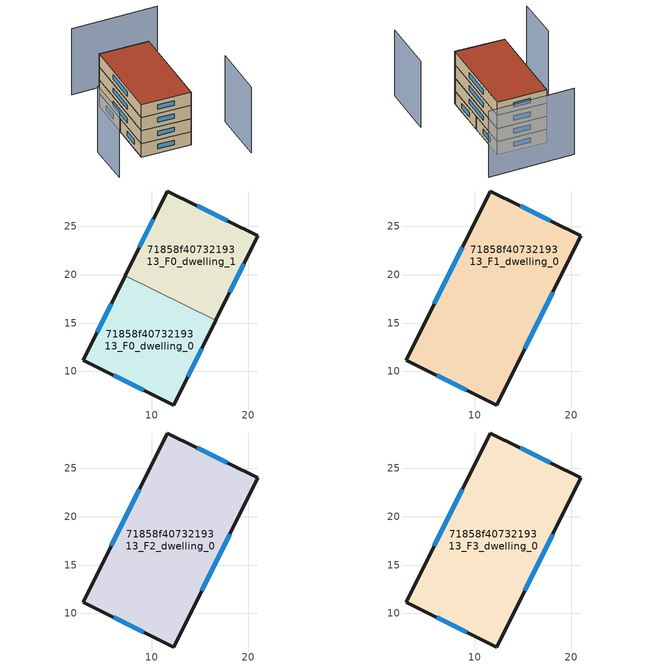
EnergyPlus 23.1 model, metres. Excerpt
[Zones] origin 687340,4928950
71858f4073219313_F0_dwelling_0
 floor ground (EU_floor_Construction): 12.29,6.53 16.62,15.29 7.28,19.9 2.95,11.14 z0
 wall outside (EU_wall_Construction): 16.62,15.29 12.29,6.53 2.95,11.14 7.28,19.9 z0:3
 wall to 71858f4073219313_F0_dwelling_1 (EU_wall_Construction): 7.27,19.9 16.62,15.29 z0:3
 window (EU_Window_Construction): 15.18,12.37 13.74,9.45 / 9.18,8.07 6.06,9.61 / 4.39,14.06 5.83,16.98 z1:2
71858f4073219313_F0_dwelling_1
 floor ground (EU_floor_Construction): 16.62,15.29 20.95,24.04 11.59,28.65 7.28,19.9 z0
 wall outside (EU_wall_Construction): 7.28,19.9 11.59,28.65 20.95,24.04 16.62,15.29 z0:3
 window (EU_Window_Construction): 8.71,22.82 10.15,25.74 / 14.71,27.12 17.83,25.58 / 19.51,21.13 18.07,18.21 z1:2
71858f4073219313_F1_dwelling_0
 floor to 71858f4073219313_F0_dwelling_0 (EU_floor_Construction): 12.29,6.53 16.62,15.29 7.27,19.9 2.95,11.14 z3
 floor to 71858f4073219313_F0_dwelling_1 (EU_floor_Construction): 16.62,15.29 20.95,24.04 11.59,28.65 7.27,19.9 z3
 wall outside (EU_wall_Construction): 20.95,24.04 12.29,6.53 2.95,11.14 11.59,28.65 20.95,24.04 z3:6
 window (EU_Window_Construction): 18.07,18.21 15.18,12.37 / 9.18,8.07 6.06,9.61 / 5.83,16.98 8.71,22.82 / 14.71,27.12 17.83,25.58 z4:5
71858f4073219313_F2_dwelling_0
 floor to 71858f4073219313_F1_dwelling_0 (EU_floor_Construction): 12.29,6.53 20.95,24.04 11.59,28.65 2.95,11.14 z6
 wall outside (EU_wall_Construction): 20.95,24.04 12.29,6.53 2.95,11.14 11.59,28.65 20.95,24.04 z6:9
 window (EU_Window_Construction): 18.07,18.21 15.18,12.37 / 9.18,8.07 6.06,9.61 / 5.83,16.98 8.71,22.82 / 14.71,27.12 17.83,25.58 z7:8
71858f4073219313_F3_dwelling_0
 floor to 71858f4073219313_F2_dwelling_0 (EU_floor_Construction): 12.29,6.53 20.95,24.04 11.59,28.65 2.95,11.14 z9
 wall outside (EU_wall_Construction): 20.95,24.04 12.29,6.53 2.95,11.14 11.59,28.65 20.95,24.04 z9:12
 window (EU_Window_Construction): 18.07,18.21 15.18,12.37 / 9.18,8.07 6.06,9.61 / 5.83,16.98 8.71,22.82 / 14.71,27.12 17.83,25.58 z10:11
 roof outside (EU_roof_Construction): 20.95,24.04 12.29,6.53 2.95,11.14 11.59,28.65 z12
shading: 17.43,-4.11 22.7,6.65 / -0.97,18.68 -5.07,10 / 27.9,27.7 11.38,35.24 z0:15
[Building]
EU S2 Campaign: North Axis=0; Terrain=City; Solar Distribution=FullExterior
[Site:Location]
Bologna: Latitude=44.5; Longitude=11.25; Time Zone=1; Elevation=37
[SizingPeriod:WeatherFileDays]
AnnualSizingPeriod: Begin Month=1; Begin Day of Month=1; End Month=12; End Day of Month=31; Day of Week for Start Day=Monday; Use Weather File Daylight Saving Period=No; Use Weather File Rain and Snow Indicators=No
[MATERIAL]
EU_InternalMass_Material: Roughness=MediumRough; Thickness=0.1; Conductivity=1; Density=1800; Specific Heat=900; Thermal Absorptance=0.9; Solar Absorptance=0.7; Visible Absorptance=0.7
[MATERIAL:NOMASS] Roughness=MediumRough; Thermal Absorptance=0.9; Solar Absorptance=0.7; Visible Absorptance=0.7
Name | Thermal Resistance
EU_wall_NoMass | 0.937881
EU_roof_NoMass | 0.548572
EU_floor_NoMass | 0.71348
[WINDOWMATERIAL:SIMPLEGLAZINGSYSTEM]
EU_Window_SimpleGlazing: UFactor=4.25633; Solar Heat Gain Coefficient=0.85; Visible Transmittance=0.85
[CONSTRUCTION]
EU_wall_Construction: EU_wall_NoMass
EU_roof_Construction: EU_roof_NoMass
EU_floor_Construction: EU_floor_NoMass
EU_InternalMass_Construction: EU_InternalMass_Material
EU_Window_Construction: EU_Window_SimpleGlazing
[ZONE] Type=1; Multiplier=1; Ceiling Height=autocalculate; Floor Area=autocalculate; Part of Total Floor Area=Yes
Name | Volume
71858f4073219313_F0_dwelling_0 | 305.381
71858f4073219313_F1_dwelling_0 | 610.772
71858f4073219313_F2_dwelling_0; 71858f4073219313_F3_dwelling_0 | 610.786
71858f4073219313_F0_dwelling_1 | 305.391
[INTERNALMASS] Construction=EU_InternalMass_Construction
Name | Zone or ZoneList | Surface Area
71858f4073219313_F0_dwelling_0_EU_InternalMass | 71858f4073219313_F0_dwelling_0 | 101.793
71858f4073219313_F0_dwelling_1_EU_InternalMass | 71858f4073219313_F0_dwelling_1 | 101.797
71858f4073219313_F1_dwelling_0_EU_InternalMass | 71858f4073219313_F1_dwelling_0 | 203.595
71858f4073219313_F2_dwelling_0_EU_InternalMass | 71858f4073219313_F2_dwelling_0 | 203.595
71858f4073219313_F3_dwelling_0_EU_InternalMass | 71858f4073219313_F3_dwelling_0 | 203.595
[OTHEREQUIPMENT] Fuel Type=Electricity; Design Level Calculation Method=Watts/Area; Power per Zone Floor Area=1; Fraction Latent=0; Fraction Radiant=0; Fraction Lost=0; Carbon Dioxide Generation Rate=0; EndUse Subcategory=EU_Step8_InternalGains
Name | Zone or ZoneList or Space or SpaceList | Schedule
EU_Step8_InternalGain_71858f4073219313_F0_dwelling_0_f000 | 71858f4073219313_F0_dwelling_0 | EU_Step8_GainSchedule_71858f4073219313_F0_dwelling_0_f000
EU_Step8_InternalGain_71858f4073219313_F0_dwelling_1_f000 | 71858f4073219313_F0_dwelling_1 | EU_Step8_GainSchedule_71858f4073219313_F0_dwelling_1_f000
EU_Step8_InternalGain_71858f4073219313_F1_dwelling_0_f000 | 71858f4073219313_F1_dwelling_0 | EU_Step8_GainSchedule_71858f4073219313_F1_dwelling_0_f000
EU_Step8_InternalGain_71858f4073219313_F2_dwelling_0_f000 | 71858f4073219313_F2_dwelling_0 | EU_Step8_GainSchedule_71858f4073219313_F2_dwelling_0_f000
EU_Step8_InternalGain_71858f4073219313_F3_dwelling_0_f000 | 71858f4073219313_F3_dwelling_0 | EU_Step8_GainSchedule_71858f4073219313_F3_dwelling_0_f000
[ZONEVENTILATION:DESIGNFLOWRATE] Schedule=EU_AlwaysOn; Design Flow Rate Calculation Method=AirChanges/Hour; Air Changes per Hour=0.687892; Ventilation Type=Natural; Fan Pressure Rise=0; Fan Total Efficiency=1; Constant Term Coefficient=1; Temperature Term Coefficient=0; Velocity Term Coefficient=0; Velocity Squared Term Coefficient=0; Minimum Indoor Temperature=-100; Maximum Indoor Temperature=100; Delta Temperature=-100; Minimum Outdoor Temperature=-100; Maximum Outdoor Temperature=100; Maximum Wind Speed=40
Name | Zone or ZoneList or Space or SpaceList
EU_ConstantAir_71858f4073219313_F0_dwelling_0 | 71858f4073219313_F0_dwelling_0
EU_ConstantAir_71858f4073219313_F0_dwelling_1 | 71858f4073219313_F0_dwelling_1
EU_ConstantAir_71858f4073219313_F1_dwelling_0 | 71858f4073219313_F1_dwelling_0
EU_ConstantAir_71858f4073219313_F2_dwelling_0 | 71858f4073219313_F2_dwelling_0
EU_ConstantAir_71858f4073219313_F3_dwelling_0 | 71858f4073219313_F3_dwelling_0
[HVACTEMPLATE:THERMOSTAT] Constant Heating Setpoint=20; Constant Cooling Setpoint=50
EU_HeatOnly_71858f4073219313_F0_dwelling_0; EU_HeatOnly_71858f4073219313_F0_dwelling_1; EU_HeatOnly_71858f4073219313_F1_dwelling_0; EU_HeatOnly_71858f4073219313_F2_dwelling_0; EU_HeatOnly_71858f4073219313_F3_dwelling_0
[HVACTEMPLATE:ZONE:IDEALLOADSAIRSYSTEM] System Availability Schedule=EU_AlwaysOn; Maximum Heating Supply Air Temperature=50; Minimum Cooling Supply Air Temperature=13; Maximum Heating Supply Air Humidity Ratio=0.0156; Minimum Cooling Supply Air Humidity Ratio=0.0077; Heating Limit=NoLimit; Cooling Limit=NoLimit; Heating Availability Schedule=EU_AlwaysOn; Cooling Availability Schedule=EU_CoolingOff; Dehumidification Control Type=ConstantSensibleHeatRatio; Cooling Sensible Heat Ratio=0.7; Dehumidification Setpoint=60; Humidification Control Type=None; Humidification Setpoint=30; Outdoor Air Method=None; Outdoor Air Flow Rate per Person=0.00944; Outdoor Air Flow Rate per Zone Floor Area=0; Outdoor Air Flow Rate per Zone=0; Demand Controlled Ventilation Type=None; Outdoor Air Economizer Type=NoEconomizer; Heat Recovery Type=None; Sensible Heat Recovery Effectiveness=0.7; Latent Heat Recovery Effectiveness=0.65
Name | Template Thermostat
71858f4073219313_F0_dwelling_0 | EU_HeatOnly_71858f4073219313_F0_dwelling_0
71858f4073219313_F0_dwelling_1 | EU_HeatOnly_71858f4073219313_F0_dwelling_1
71858f4073219313_F1_dwelling_0 | EU_HeatOnly_71858f4073219313_F1_dwelling_0
71858f4073219313_F2_dwelling_0 | EU_HeatOnly_71858f4073219313_F2_dwelling_0
71858f4073219313_F3_dwelling_0 | EU_HeatOnly_71858f4073219313_F3_dwelling_0
[SIZING:ZONE] Zone Cooling Design Supply Air Temperature Input Method=SupplyAirTemperature; Zone Cooling Design Supply Air Temperature=13; Zone Heating Design Supply Air Temperature Input Method=SupplyAirTemperature; Zone Heating Design Supply Air Temperature=50; Zone Cooling Design Supply Air Humidity Ratio=0.008; Zone Heating Design Supply Air Humidity Ratio=0.008; Cooling Design Air Flow Method=DesignDay; Cooling Design Air Flow Rate=0; Cooling Minimum Air Flow per Zone Floor Area=0.000762; Cooling Minimum Air Flow=0; Cooling Minimum Air Flow Fraction=0.2; Heating Design Air Flow Method=DesignDay; Heating Design Air Flow Rate=0; Heating Maximum Air Flow per Zone Floor Area=0.002032; Heating Maximum Air Flow=0.141576; Heating Maximum Air Flow Fraction=0.3; Account for Dedicated Outdoor Air System=No; Dedicated Outdoor Air System Control Strategy=NeutralSupplyAir; Dedicated Outdoor Air Low Setpoint Temperature for Design=autosize; Dedicated Outdoor Air High Setpoint Temperature for Design=autosize; Zone Load Sizing Method=Sensible Load Only No Latent Load; Zone Latent Cooling Design Supply Air Humidity Ratio Input Method=HumidityRatioDifference; Zone Cooling Design Supply Air Humidity Ratio Difference=0.005; Zone Latent Heating Design Supply Air Humidity Ratio Input Method=HumidityRatioDifference; Zone Humidification Design Supply Air Humidity Ratio Difference=0.005
71858f4073219313_F0_dwelling_0; 71858f4073219313_F0_dwelling_1; 71858f4073219313_F1_dwelling_0; 71858f4073219313_F2_dwelling_0; 71858f4073219313_F3_dwelling_0
[SCHEDULE:CONSTANT]
Name | Hourly Value
EU_AlwaysOn | 1
EU_CoolingOff | 0
[SCHEDULE:FILE] Column Number=1; Rows to Skip at Top=0; Number of Hours of Data=8760; Column Separator=Comma; Interpolate to Timestep=No; Minutes per Item=60; Adjust Schedule for Daylight Savings=Yes
Name | File
EU_Step8_GainSchedule_71858f4073219313_F0_dwelling_0_f000 | ../../schedules/71858f4073219313/71858f4073219313_F0_dwelling_0_f000_gain.csv
EU_Step8_GainSchedule_71858f4073219313_F0_dwelling_1_f000 | ../../schedules/71858f4073219313/71858f4073219313_F0_dwelling_1_f000_gain.csv
EU_Step8_GainSchedule_71858f4073219313_F1_dwelling_0_f000 | ../../schedules/71858f4073219313/71858f4073219313_F1_dwelling_0_f000_gain.csv
EU_Step8_GainSchedule_71858f4073219313_F2_dwelling_0_f000 | ../../schedules/71858f4073219313/71858f4073219313_F2_dwelling_0_f000_gain.csv
EU_Step8_GainSchedule_71858f4073219313_F3_dwelling_0_f000 | ../../schedules/71858f4073219313/71858f4073219313_F3_dwelling_0_f000_gain.csv
